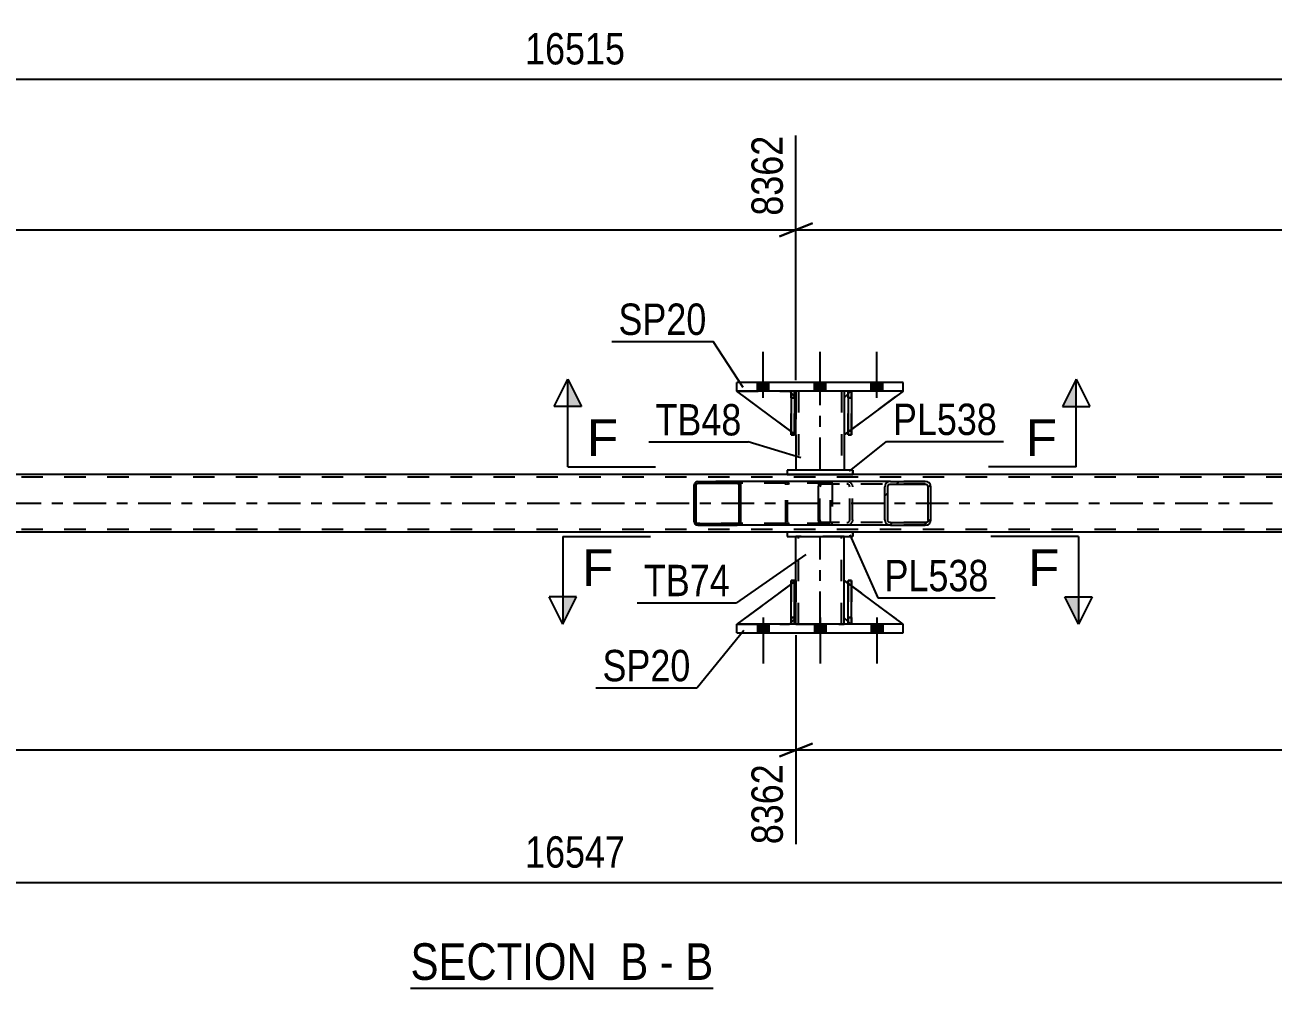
# Model space of a CAD drawing. Header units: millimetres. Extents: x -82 to 759, y -428 to 166.
# Drawn here: x 293.1 to 407.1, y -259.2 to -171.2 of the extents above; entities that cross this region are included whole.
import ezdxf

# ---------------------------------------------------------------- set-up
doc = ezdxf.new("R2010")
doc.units = ezdxf.units.MM
doc.linetypes.add('DXK_LINE_DOT2', pattern=[3.9198, 1.9599, -1.9599])
doc.linetypes.add('DXK_LINE_DOT3', pattern=[5.9187, 2.979, -0.9799, 0.9799, -0.9799])
doc.styles.add('Arial', font='ARIAL.TTF', dxfattribs={"height": 0.2})
doc.styles.add('Arial Narrow', font='ARIALN.TTF', dxfattribs={"height": 0.2})

# ---------------------------------------------------------------- blocks, each defined once
blk = doc.blocks.new('Unknown-814409776-12 - 5562')
at = {"color": 6, "linetype": 'Continuous'}
blk.add_line((328.32, -259.19), (355.96, -259.19), dxfattribs=at)
at = {"color": 0, "linetype": 'Continuous'}
for points in [[(346.43, -258.44), (346.43, -254.94), (328.32, -254.94), (328.32, -258.44)], [(350.03, -258.44), (350.03, -254.94), (347.48, -254.94), (347.48, -258.44)], [(352.36, -258.44), (352.36, -254.94), (351.08, -254.94), (351.08, -258.44)], [(355.96, -258.44), (355.96, -254.94), (353.41, -254.94), (353.41, -258.44)]]:
    blk.add_wipeout(points, dxfattribs=at)
at = {"color": 7, "linetype": 'Continuous', "style": 'Arial Narrow'}
for s, p in [('SECTION ', (328.32, -258.44)), ('B', (347.48, -258.44)), ('B', (353.41, -258.44)), ('-', (351.08, -258.44))]:
    blk.add_text(s, height=3.34, dxfattribs=at).set_placement(p)
blk = doc.blocks.new('Part-814409776-5645 - 5562')
at = {"color": 2, "linetype": 'Continuous'}
for p, q in [((363.08, -208.35), (358.12, -204.68)), ((363.08, -204.84), (362.92, -204.68)), ((363.52, -205.28), (363.4, -205.16)), ((363.52, -205.28), (363.52, -205.28)), ((363.52, -208.68), (363.52, -205.28)), ((363.4, -208.59), (363.52, -208.68)), ((363.52, -208.68), (363.52, -208.68))]:
    blk.add_line(p, q, dxfattribs=at)
at = {"color": 7, "linetype": 'DXK_LINE_DOT2'}
for p, q in [((362.92, -204.68), (358.12, -204.68)), ((362.92, -204.68), (363.52, -205.28)), ((363.4, -205.16), (363.08, -204.84)), ((363.52, -205.28), (363.52, -208.68)), ((363.4, -208.59), (363.08, -208.35))]:
    blk.add_line(p, q, dxfattribs=at)
blk = doc.blocks.new('Part-814409776-5569 - 5562')
at = {"color": 7, "linetype": 'DXK_LINE_DOT2'}
for p, q in [((368.6, -221.96), (368.28, -221.96)), ((368.28, -225.36), (368.28, -221.96)), ((368.28, -225.96), (368.28, -221.96)), ((368.6, -221.96), (368.6, -225.36)), ((368.6, -225.96), (368.6, -221.96)), ((368.6, -225.36), (368.28, -225.36)), ((368.28, -225.96), (368.28, -225.36)), ((368.6, -225.36), (368.6, -225.96)), ((368.6, -225.96), (368.28, -225.96)), ((368.6, -225.96), (368.6, -225.96))]:
    blk.add_line(p, q, dxfattribs=at)
blk = doc.blocks.new('Part-814409776-5699 - 5562')
at = {"color": 7, "linetype": 'DXK_LINE_DOT2'}
for p, q in [((368.52, -204.68), (367.92, -205.28)), ((367.92, -208.68), (373.32, -204.68)), ((373.32, -204.68), (368.52, -204.68)), ((367.92, -205.28), (367.92, -208.68))]:
    blk.add_line(p, q, dxfattribs=at)
blk = doc.blocks.new('Part-814409776-5801 - 5562')
at = {"color": 2, "linetype": 'Continuous'}
for p, q in [((368.6, -204.68), (368.28, -204.68)), ((368.28, -204.68), (368.28, -208.68)), ((368.6, -204.68), (368.6, -204.68)), ((368.6, -204.68), (368.6, -208.68)), ((368.6, -208.68), (368.28, -208.68))]:
    blk.add_line(p, q, dxfattribs=at)
at = {"color": 7, "linetype": 'DXK_LINE_DOT2'}
for p, q in [((368.28, -205.28), (368.28, -204.68)), ((368.6, -205.28), (368.6, -204.68)), ((368.6, -204.68), (368.6, -204.68)), ((368.6, -205.28), (368.28, -205.28)), ((368.28, -205.28), (368.28, -208.68)), ((368.6, -208.68), (368.6, -205.28))]:
    blk.add_line(p, q, dxfattribs=at)
blk = doc.blocks.new('Part-814409776-5644 - 5562')
at = {"color": 7, "linetype": 'DXK_LINE_DOT2'}
for p, q in [((363.52, -208.68), (358.12, -204.68)), ((358.12, -204.68), (362.92, -204.68)), ((362.92, -204.68), (363.52, -205.28)), ((363.52, -205.28), (362.92, -204.68)), ((363.52, -205.28), (363.52, -208.68)), ((363.52, -205.28), (363.52, -205.28)), ((363.52, -205.28), (363.52, -208.68))]:
    blk.add_line(p, q, dxfattribs=at)
blk = doc.blocks.new('Part-814409776-5602 - 5562')
at = {"color": 7, "linetype": 'DXK_LINE_DOT2'}
for p, q in [((368.28, -205.28), (368.28, -204.68)), ((368.28, -204.68), (368.28, -204.68)), ((368.28, -204.68), (368.28, -208.68)), ((368.6, -204.68), (368.28, -204.68)), ((368.6, -205.28), (368.6, -204.68)), ((368.6, -208.68), (368.6, -204.68)), ((368.28, -208.68), (368.28, -205.28)), ((368.28, -205.28), (368.6, -205.28)), ((368.6, -205.28), (368.6, -208.68)), ((368.28, -208.68), (368.6, -208.68))]:
    blk.add_line(p, q, dxfattribs=at)
blk = doc.blocks.new('Part-814409776-5604 - 5562')
at = {"color": 2, "linetype": 'Continuous'}
for p, q in [((363.4, -204.68), (363.08, -204.68)), ((363.08, -204.68), (363.08, -208.68)), ((363.4, -204.68), (363.4, -204.68)), ((363.4, -204.68), (363.4, -208.68)), ((363.4, -208.68), (363.08, -208.68))]:
    blk.add_line(p, q, dxfattribs=at)
at = {"color": 7, "linetype": 'DXK_LINE_DOT2'}
for p, q in [((363.08, -205.28), (363.08, -204.68)), ((363.4, -205.28), (363.4, -204.68)), ((363.4, -204.68), (363.4, -204.68)), ((363.4, -205.28), (363.08, -205.28)), ((363.08, -205.28), (363.08, -208.68)), ((363.4, -208.68), (363.4, -205.28))]:
    blk.add_line(p, q, dxfattribs=at)
blk = doc.blocks.new('Part-814409776-5643 - 5562')
at = {"color": 2, "linetype": 'Continuous'}
for p, q in [((368.28, -204.93), (367.92, -205.28)), ((373.32, -204.68), (368.6, -208.19)), ((367.92, -205.28), (367.92, -208.68)), ((368.28, -208.42), (367.92, -208.68))]:
    blk.add_line(p, q, dxfattribs=at)
at = {"color": 7, "linetype": 'DXK_LINE_DOT2'}
for p, q in [((368.52, -204.68), (368.28, -204.93)), ((373.32, -204.68), (368.52, -204.68)), ((368.6, -208.19), (368.28, -208.42))]:
    blk.add_line(p, q, dxfattribs=at)
blk = doc.blocks.new('Part-814409776-5679 - 5562')
at = {"color": 2, "linetype": 'Continuous'}
for p, q in [((631.84, -212.28), (54.86, -212.28)), ((362.72, -217.56), (198.45, -217.56)), ((532.99, -217.56), (368.72, -217.56))]:
    blk.add_line(p, q, dxfattribs=at)
at = {"color": 7, "linetype": 'DXK_LINE_DOT2'}
for p, q in [((631.84, -212.52), (54.86, -212.52)), ((631.84, -217.32), (54.86, -217.32)), ((368.72, -217.56), (362.72, -217.56))]:
    blk.add_line(p, q, dxfattribs=at)
at = {"color": 7, "linetype": 'DXK_LINE_DOT3'}
blk.add_line((54.86, -214.92), (631.84, -214.92), dxfattribs=at)
blk = doc.blocks.new('Part-814409776-5681 - 5562')
at = {"color": 2, "linetype": 'Continuous'}
for p, q in [((368.28, -225.96), (368.28, -221.96)), ((368.28, -221.96), (368.6, -221.96)), ((368.6, -225.96), (368.6, -221.96)), ((368.28, -225.96), (368.28, -225.96)), ((368.6, -225.96), (368.28, -225.96))]:
    blk.add_line(p, q, dxfattribs=at)
at = {"color": 7, "linetype": 'DXK_LINE_DOT2'}
for p, q in [((368.28, -221.96), (368.28, -225.36)), ((368.6, -225.36), (368.6, -221.96)), ((368.28, -225.36), (368.28, -225.96)), ((368.28, -225.36), (368.6, -225.36)), ((368.6, -225.96), (368.6, -225.36)), ((368.6, -225.96), (368.6, -225.96))]:
    blk.add_line(p, q, dxfattribs=at)
blk = doc.blocks.new('Bolt-814409776-5689 - 5562')
at = {"linetype": 'Continuous'}
for points in [[(360, -204.68), (361.04, -204.68), (361.04, -203.88), (360, -203.88)], [(360, -204.68), (361.04, -204.68), (361.04, -203.88), (360, -203.88)], [(360, -204.68), (361.04, -204.68), (361.04, -203.88), (360, -203.88)], [(365.2, -204.68), (366.24, -204.68), (366.24, -203.88), (365.2, -203.88)], [(365.2, -204.68), (366.24, -204.68), (366.24, -203.88), (365.2, -203.88)], [(370.4, -204.68), (371.44, -204.68), (371.44, -203.88), (370.4, -203.88)], [(370.4, -204.68), (371.44, -204.68), (371.44, -203.88), (370.4, -203.88)], [(370.4, -204.68), (371.44, -204.68), (371.44, -203.88), (370.4, -203.88)]]:
    blk.add_hatch(color=1, dxfattribs=at).paths.add_polyline_path(points)
at = {"color": 1, "linetype": 'Continuous'}
for p, q in [((360.52, -205.28), (360.52, -201.08)), ((360.52, -205.28), (360.52, -201.08)), ((360.52, -205.28), (360.52, -201.08)), ((365.72, -205.28), (365.72, -201.08)), ((365.72, -205.28), (365.72, -201.08)), ((370.92, -205.28), (370.92, -201.08)), ((370.92, -205.28), (370.92, -201.08)), ((370.92, -205.28), (370.92, -201.08)), ((360, -204.68), (360, -203.88)), ((360, -204.68), (360, -203.88)), ((360, -204.68), (360, -203.88)), ((361.04, -204.68), (361.04, -203.88)), ((361.04, -204.68), (361.04, -203.88)), ((361.04, -204.68), (361.04, -203.88)), ((365.2, -204.68), (365.2, -203.88)), ((365.2, -204.68), (365.2, -203.88)), ((366.24, -204.68), (366.24, -203.88)), ((366.24, -204.68), (366.24, -203.88)), ((370.4, -204.68), (370.4, -203.88)), ((370.4, -204.68), (370.4, -203.88)), ((370.4, -204.68), (370.4, -203.88)), ((371.44, -204.68), (371.44, -203.88)), ((371.44, -204.68), (371.44, -203.88)), ((371.44, -204.68), (371.44, -203.88))]:
    blk.add_line(p, q, dxfattribs=at)
blk = doc.blocks.new('Bolt-814409776-5690 - 5562')
at = {"linetype": 'Continuous'}
for points in [[(361.04, -225.96), (360, -225.96), (360, -226.76), (361.04, -226.76)], [(361.04, -225.96), (360, -225.96), (360, -226.76), (361.04, -226.76)], [(361.04, -225.96), (360, -225.96), (360, -226.76), (361.04, -226.76)], [(366.24, -225.96), (365.2, -225.96), (365.2, -226.76), (366.24, -226.76)], [(366.24, -225.96), (365.2, -225.96), (365.2, -226.76), (366.24, -226.76)], [(371.44, -225.96), (370.4, -225.96), (370.4, -226.76), (371.44, -226.76)], [(371.44, -225.96), (370.4, -225.96), (370.4, -226.76), (371.44, -226.76)], [(371.44, -225.96), (370.4, -225.96), (370.4, -226.76), (371.44, -226.76)]]:
    blk.add_hatch(color=1, dxfattribs=at).paths.add_polyline_path(points)
at = {"color": 1, "linetype": 'Continuous'}
for p, q in [((360.52, -225.36), (360.52, -229.56)), ((360.52, -225.36), (360.52, -229.56)), ((360.52, -225.36), (360.52, -229.56)), ((365.72, -225.36), (365.72, -229.56)), ((365.72, -225.36), (365.72, -229.56)), ((370.92, -225.36), (370.92, -229.56)), ((370.92, -225.36), (370.92, -229.56)), ((370.92, -225.36), (370.92, -229.56)), ((360, -225.96), (360, -226.76)), ((360, -225.96), (360, -226.76)), ((360, -225.96), (360, -226.76)), ((361.04, -225.96), (361.04, -226.76)), ((361.04, -225.96), (361.04, -226.76)), ((361.04, -225.96), (361.04, -226.76)), ((365.2, -225.96), (365.2, -226.76)), ((365.2, -225.96), (365.2, -226.76)), ((366.24, -225.96), (366.24, -226.76)), ((366.24, -225.96), (366.24, -226.76)), ((370.4, -225.96), (370.4, -226.76)), ((370.4, -225.96), (370.4, -226.76)), ((370.4, -225.96), (370.4, -226.76)), ((371.44, -225.96), (371.44, -226.76)), ((371.44, -225.96), (371.44, -226.76)), ((371.44, -225.96), (371.44, -226.76))]:
    blk.add_line(p, q, dxfattribs=at)
blk = doc.blocks.new('Part-814409776-5695 - 5562')
at = {"color": 2, "linetype": 'Continuous'}
for p, q in [((363.08, -225.96), (363.08, -221.96)), ((363.08, -221.96), (363.4, -221.96)), ((363.4, -225.96), (363.4, -221.96)), ((363.08, -225.96), (363.08, -225.96)), ((363.4, -225.96), (363.08, -225.96))]:
    blk.add_line(p, q, dxfattribs=at)
at = {"color": 7, "linetype": 'DXK_LINE_DOT2'}
for p, q in [((363.08, -221.96), (363.08, -225.36)), ((363.4, -225.36), (363.4, -221.96)), ((363.08, -225.36), (363.08, -225.96)), ((363.08, -225.36), (363.4, -225.36)), ((363.4, -225.96), (363.4, -225.36)), ((363.4, -225.96), (363.4, -225.96))]:
    blk.add_line(p, q, dxfattribs=at)
blk = doc.blocks.new('Part-814409776-5697 - 5562')
at = {"color": 7, "linetype": 'DXK_LINE_DOT2'}
for p, q in [((363.4, -221.96), (363.08, -221.96)), ((363.08, -225.36), (363.08, -221.96)), ((363.08, -225.96), (363.08, -221.96)), ((363.4, -221.96), (363.4, -225.36)), ((363.4, -225.96), (363.4, -221.96)), ((363.4, -225.36), (363.08, -225.36)), ((363.08, -225.96), (363.08, -225.36)), ((363.4, -225.36), (363.4, -225.96)), ((363.4, -225.96), (363.08, -225.96)), ((363.4, -225.96), (363.4, -225.96))]:
    blk.add_line(p, q, dxfattribs=at)
blk = doc.blocks.new('Part-814409776-5720 - 5562')
at = {"color": 7, "linetype": 'DXK_LINE_DOT2'}
for p, q in [((363.08, -205.28), (363.08, -204.68)), ((363.08, -204.68), (363.08, -204.68)), ((363.08, -204.68), (363.08, -208.68)), ((363.4, -204.68), (363.08, -204.68)), ((363.4, -205.28), (363.4, -204.68)), ((363.4, -208.68), (363.4, -204.68)), ((363.08, -208.68), (363.08, -205.28)), ((363.08, -205.28), (363.4, -205.28)), ((363.4, -205.28), (363.4, -208.68)), ((363.08, -208.68), (363.4, -208.68))]:
    blk.add_line(p, q, dxfattribs=at)
blk = doc.blocks.new('Part-814409776-5739 - 5562')
at = {"linetype": 'Continuous'}
h = blk.add_hatch(dxfattribs=at)
h.set_pattern_fill('', scale=0.7, style=0, pattern_type=0)
h.set_pattern_definition([(45, (358.4631, -213.1223), (-1.57154, 1.57154), [])])
h.paths.add_polyline_path([(358.49, -213.24), (358.46, -213.12), (358.39, -213.02), (358.28, -212.95), (358.15, -212.92), (354.57, -212.92), (354.44, -212.95), (354.33, -213.02), (354.26, -213.12), (354.23, -213.24), (354.23, -216.6), (354.26, -216.73), (354.33, -216.83), (354.44, -216.9), (354.57, -216.92), (358.15, -216.92), (358.28, -216.9), (358.39, -216.83), (358.46, -216.73), (358.49, -216.6)])
h.paths.add_polyline_path([(358.31, -216.67), (358.27, -216.72), (358.21, -216.75), (358.15, -216.76), (354.57, -216.76), (354.51, -216.75), (354.45, -216.72), (354.42, -216.67), (354.4, -216.6), (354.4, -213.24), (354.42, -213.18), (354.45, -213.13), (354.51, -213.1), (354.57, -213.08), (358.15, -213.08), (358.21, -213.1), (358.27, -213.13), (358.31, -213.18), (358.32, -213.24), (358.32, -216.6)])
at = {"color": 2, "linetype": 'Continuous'}
for p, q in [((354.26, -213.12), (354.23, -213.24)), ((354.42, -213.18), (354.45, -213.13)), ((354.57, -212.92), (354.44, -212.95)), ((354.45, -213.13), (354.51, -213.1)), ((354.51, -213.1), (354.57, -213.08)), ((354.57, -212.92), (358.15, -212.92)), ((354.57, -213.08), (358.15, -213.08)), ((365.85, -212.92), (358.15, -212.92)), ((358.28, -212.95), (358.15, -212.92)), ((358.15, -213.08), (358.21, -213.1)), ((358.21, -213.1), (358.27, -213.13)), ((358.27, -213.13), (358.31, -213.18)), ((358.49, -213.24), (358.46, -213.12)), ((354.23, -216.6), (354.23, -213.24)), ((354.4, -213.24), (354.42, -213.18)), ((354.4, -216.6), (354.4, -213.24)), ((358.31, -213.18), (358.32, -213.24)), ((358.32, -216.6), (358.32, -213.24)), ((358.49, -216.6), (358.49, -213.24)), ((354.23, -216.6), (354.26, -216.73)), ((354.42, -216.67), (354.4, -216.6)), ((354.45, -216.72), (354.42, -216.67)), ((354.44, -216.9), (354.57, -216.92)), ((354.51, -216.75), (354.45, -216.72)), ((354.57, -216.76), (354.51, -216.75)), ((354.57, -216.76), (358.15, -216.76)), ((354.57, -216.92), (358.15, -216.92)), ((358.21, -216.75), (358.15, -216.76)), ((358.15, -216.92), (358.28, -216.9)), ((365.85, -216.92), (358.15, -216.92)), ((358.27, -216.72), (358.21, -216.75)), ((358.31, -216.67), (358.27, -216.72)), ((358.32, -216.6), (358.31, -216.67)), ((358.46, -216.73), (358.49, -216.6))]:
    blk.add_line(p, q, dxfattribs=at)
at = {"color": 7, "linetype": 'DXK_LINE_DOT2'}
for p, q in [((358.15, -212.92), (354.57, -212.92)), ((366.5, -213.08), (354.57, -213.08)), ((362.58, -213.24), (362.61, -213.12)), ((362.8, -213.13), (362.76, -213.18)), ((362.79, -212.95), (362.92, -212.92)), ((362.8, -213.13), (362.82, -213.12)), ((362.82, -213.12), (362.86, -213.1)), ((362.86, -213.1), (362.92, -213.08)), ((366.5, -212.92), (365.85, -212.92)), ((366.5, -212.92), (366.63, -212.95)), ((366.56, -213.1), (366.5, -213.08)), ((366.62, -213.13), (366.56, -213.1)), ((366.66, -213.18), (366.62, -213.13)), ((366.81, -213.12), (366.83, -213.22)), ((362.58, -216.6), (362.58, -213.24)), ((362.76, -213.18), (362.75, -213.24)), ((362.75, -216.6), (362.75, -213.24)), ((366.67, -213.24), (366.66, -213.18)), ((366.67, -216.6), (366.67, -213.24)), ((366.83, -213.22), (366.84, -213.24)), ((366.84, -213.24), (366.84, -216.6)), ((366.5, -216.76), (354.57, -216.76)), ((358.15, -216.92), (354.57, -216.92)), ((362.61, -216.73), (362.58, -216.6)), ((362.75, -216.6), (362.76, -216.67)), ((362.76, -216.67), (362.8, -216.72)), ((362.92, -216.92), (362.79, -216.9)), ((362.8, -216.72), (362.82, -216.73)), ((362.82, -216.73), (362.86, -216.75)), ((362.86, -216.75), (362.92, -216.76)), ((366.5, -216.92), (365.85, -216.92)), ((366.5, -216.76), (366.56, -216.75)), ((366.63, -216.9), (366.5, -216.92)), ((366.56, -216.75), (366.62, -216.72)), ((366.62, -216.72), (366.66, -216.67)), ((366.66, -216.67), (366.67, -216.6)), ((366.83, -216.63), (366.81, -216.73)), ((366.84, -216.6), (366.83, -216.63))]:
    blk.add_line(p, q, dxfattribs=at)
at = {"color": 2, "linetype": 'Continuous'}
for centre, start, end in [((354.56, -213.26), 110.7583, 155.68), ((358.16, -213.26), 24.32, 69.2417), ((354.56, -216.59), 204.32, 249.2417), ((358.16, -216.59), 290.7583, 335.68)]:
    blk.add_arc(centre, 0.331, start, end, dxfattribs=at)
at = {"color": 7, "linetype": 'DXK_LINE_DOT2'}
for centre, start, end in [((362.91, -213.26), 110.7583, 155.68), ((366.51, -213.26), 24.32, 69.2417), ((362.91, -216.59), 204.32, 249.2417)]:
    blk.add_arc(centre, 0.331, start, end, dxfattribs=at)
blk = doc.blocks.new('Part-814409776-5807 - 5562')
at = {"color": 7, "linetype": 'DXK_LINE_DOT2'}
for p, q in [((363.4, -222.06), (363.08, -222.3)), ((363.52, -225.37), (363.52, -221.97)), ((363.52, -225.37), (362.92, -225.97)), ((363.4, -225.49), (363.08, -225.81)), ((358.12, -225.96), (362.92, -225.97))]:
    blk.add_line(p, q, dxfattribs=at)
at = {"color": 2, "linetype": 'Continuous'}
for p, q in [((363.52, -221.97), (363.4, -222.06)), ((363.52, -225.37), (363.52, -221.97)), ((363.08, -222.3), (358.12, -225.96)), ((363.52, -225.37), (363.4, -225.49)), ((363.52, -225.37), (363.52, -225.37)), ((363.08, -225.81), (362.92, -225.97))]:
    blk.add_line(p, q, dxfattribs=at)
blk = doc.blocks.new('Part-814409776-5815 - 5562')
at = {"linetype": 'Continuous'}
h = blk.add_hatch(dxfattribs=at)
h.set_pattern_fill('', scale=0.7, style=0, pattern_type=0)
h.set_pattern_definition([(45, (375.7952, -213.221), (-1.57154, 1.57154), [])])
h.paths.add_polyline_path([(375.83, -213.4), (375.8, -213.22), (375.69, -213.07), (375.52, -212.96), (375.33, -212.92), (372.15, -212.92), (371.95, -212.96), (371.79, -213.07), (371.68, -213.22), (371.64, -213.4), (371.64, -216.44), (371.68, -216.63), (371.79, -216.78), (371.95, -216.89), (372.15, -216.92), (375.33, -216.92), (375.52, -216.89), (375.69, -216.78), (375.8, -216.63), (375.83, -216.44)])
h.paths.add_polyline_path([(375.56, -216.54), (375.51, -216.61), (375.43, -216.67), (375.33, -216.68), (372.15, -216.68), (372.05, -216.67), (371.97, -216.61), (371.91, -216.54), (371.9, -216.44), (371.9, -213.4), (371.91, -213.31), (371.97, -213.24), (372.05, -213.18), (372.15, -213.16), (375.33, -213.16), (375.43, -213.18), (375.51, -213.24), (375.56, -213.31), (375.58, -213.4), (375.58, -216.44)])
at = {"color": 2, "linetype": 'Continuous'}
for p, q in [((365.6, -213.22), (365.65, -213.07)), ((365.65, -213.07), (365.74, -212.96)), ((365.74, -212.96), (365.85, -212.92)), ((372.15, -212.92), (365.85, -212.92)), ((372.15, -212.92), (371.95, -212.96)), ((372.15, -212.92), (375.33, -212.92)), ((375.52, -212.96), (375.33, -212.92)), ((365.58, -213.4), (365.6, -213.22)), ((365.58, -216.44), (365.58, -213.4)), ((371.68, -213.22), (371.64, -213.4)), ((371.64, -216.44), (371.64, -213.4)), ((371.9, -213.4), (371.91, -213.31)), ((371.9, -216.44), (371.9, -213.4)), ((371.91, -213.31), (371.97, -213.24)), ((371.97, -213.24), (372.05, -213.18)), ((372.05, -213.18), (372.15, -213.16)), ((372.15, -213.16), (375.33, -213.16)), ((375.33, -213.16), (375.43, -213.18)), ((375.43, -213.18), (375.51, -213.24)), ((375.51, -213.24), (375.56, -213.31)), ((375.56, -213.31), (375.58, -213.4)), ((375.58, -216.44), (375.58, -213.4)), ((375.83, -213.4), (375.8, -213.22)), ((375.83, -216.44), (375.83, -213.4)), ((365.6, -216.63), (365.58, -216.44)), ((371.64, -216.44), (371.68, -216.63)), ((371.91, -216.54), (371.9, -216.44)), ((371.97, -216.61), (371.91, -216.54)), ((375.56, -216.54), (375.51, -216.61)), ((375.58, -216.44), (375.56, -216.54)), ((375.8, -216.63), (375.83, -216.44)), ((365.65, -216.78), (365.6, -216.63)), ((365.74, -216.89), (365.65, -216.78)), ((365.85, -216.92), (365.74, -216.89)), ((372.15, -216.92), (365.85, -216.92)), ((371.95, -216.89), (372.15, -216.92)), ((372.05, -216.67), (371.97, -216.61)), ((372.15, -216.68), (372.05, -216.67)), ((372.15, -216.68), (375.33, -216.68)), ((372.15, -216.92), (375.33, -216.92)), ((375.43, -216.67), (375.33, -216.68)), ((375.33, -216.92), (375.52, -216.89)), ((375.51, -216.61), (375.43, -216.67))]:
    blk.add_line(p, q, dxfattribs=at)
at = {"color": 7, "linetype": 'DXK_LINE_DOT2'}
for p, q in [((366.84, -213.16), (366.84, -212.92)), ((368.18, -212.92), (368.37, -212.96)), ((375.33, -212.92), (372.15, -212.92)), ((365.72, -213.31), (365.71, -213.4)), ((365.71, -216.44), (365.71, -213.4)), ((365.75, -213.24), (365.72, -213.31)), ((365.79, -213.18), (365.75, -213.24)), ((365.85, -213.16), (365.79, -213.18)), ((375.33, -213.16), (365.85, -213.16)), ((368.28, -213.18), (368.18, -213.16)), ((368.36, -213.24), (368.28, -213.18)), ((368.41, -213.31), (368.36, -213.24)), ((368.43, -213.4), (368.41, -213.31)), ((368.43, -216.44), (368.43, -213.4)), ((368.65, -213.22), (368.68, -213.4)), ((368.68, -216.44), (368.68, -213.4)), ((365.71, -216.44), (365.72, -216.54)), ((365.72, -216.54), (365.75, -216.61)), ((368.36, -216.61), (368.41, -216.54)), ((368.41, -216.54), (368.43, -216.44)), ((368.68, -216.44), (368.65, -216.63)), ((365.75, -216.61), (365.79, -216.67)), ((365.79, -216.67), (365.85, -216.68)), ((375.33, -216.68), (365.85, -216.68)), ((366.84, -216.92), (366.84, -216.68)), ((368.18, -216.68), (368.28, -216.67)), ((368.37, -216.89), (368.18, -216.92)), ((368.28, -216.67), (368.36, -216.61)), ((375.33, -216.92), (372.15, -216.92))]:
    blk.add_line(p, q, dxfattribs=at)
for centre, start, end in [((368.2, -213.42), 23.8494, 68.8059), ((368.2, -216.43), 291.1941, 336.1506)]:
    blk.add_arc(centre, 0.492, start, end, dxfattribs=at)
at = {"color": 2, "linetype": 'Continuous'}
for centre, start, end in [((372.13, -213.42), 111.1941, 156.1506), ((375.35, -213.42), 23.8494, 68.8059), ((372.13, -216.43), 203.8494, 248.8059), ((375.35, -216.43), 291.1941, 336.1506)]:
    blk.add_arc(centre, 0.492, start, end, dxfattribs=at)
blk = doc.blocks.new('Part-814409776-5824 - 5562')
at = {"color": 2, "linetype": 'Continuous'}
for p, q in [((358.12, -204.68), (358.12, -203.88)), ((373.32, -203.88), (358.12, -203.88)), ((373.32, -204.68), (373.32, -203.88)), ((373.32, -204.68), (358.12, -204.68))]:
    blk.add_line(p, q, dxfattribs=at)
at = {"color": 7, "linetype": 'DXK_LINE_DOT2'}
for p, q in [((358.12, -204.68), (358.12, -203.88)), ((373.32, -204.68), (373.32, -203.88))]:
    blk.add_line(p, q, dxfattribs=at)
blk = doc.blocks.new('Part-814409776-5829 - 5562')
at = {"color": 2, "linetype": 'Continuous'}
for p, q in [((358.12, -226.76), (358.12, -225.96)), ((373.32, -225.96), (358.12, -225.96)), ((358.12, -226.76), (373.32, -226.76)), ((373.32, -226.76), (373.32, -225.96))]:
    blk.add_line(p, q, dxfattribs=at)
at = {"color": 7, "linetype": 'DXK_LINE_DOT2'}
for p, q in [((358.12, -226.76), (358.12, -225.96)), ((373.32, -226.76), (373.32, -225.96))]:
    blk.add_line(p, q, dxfattribs=at)
blk = doc.blocks.new('Part-814409776-5830 - 5562')
at = {"color": 7, "linetype": 'DXK_LINE_DOT2'}
for p, q in [((367.92, -225.37), (367.92, -221.97)), ((367.92, -221.97), (373.32, -225.97)), ((368.52, -225.97), (367.92, -225.37)), ((373.32, -225.97), (368.52, -225.97))]:
    blk.add_line(p, q, dxfattribs=at)
blk = doc.blocks.new('Part-814409776-5831 - 5562')
at = {"color": 2, "linetype": 'Continuous'}
for p, q in [((367.92, -225.37), (367.92, -221.97)), ((368.28, -222.23), (367.92, -221.97)), ((373.32, -225.96), (368.6, -222.46)), ((368.28, -225.72), (367.92, -225.37))]:
    blk.add_line(p, q, dxfattribs=at)
at = {"color": 7, "linetype": 'DXK_LINE_DOT2'}
for p, q in [((368.6, -222.46), (368.28, -222.23)), ((368.52, -225.97), (368.28, -225.72)), ((373.32, -225.97), (368.52, -225.97)), ((373.32, -225.96), (373.32, -225.97)), ((373.32, -225.97), (373.32, -225.96))]:
    blk.add_line(p, q, dxfattribs=at)
blk = doc.blocks.new('Part-814409776-5832 - 5562')
at = {"color": 7, "linetype": 'DXK_LINE_DOT2'}
for p, q in [((363.52, -221.97), (358.12, -225.96)), ((363.52, -225.37), (363.52, -221.97)), ((363.52, -221.97), (363.52, -225.37)), ((362.92, -225.97), (363.52, -225.37)), ((363.52, -225.37), (362.92, -225.97)), ((363.52, -225.37), (363.52, -225.37)), ((358.12, -225.96), (362.92, -225.97))]:
    blk.add_line(p, q, dxfattribs=at)
blk = doc.blocks.new('Part-814409776-5857 - 5562')
at = {"color": 2, "linetype": 'Continuous'}
for p, q in [((363.52, -204.68), (363.52, -205.28)), ((367.92, -204.68), (367.92, -205.28)), ((363.52, -208.68), (363.52, -211.88)), ((367.92, -208.68), (367.92, -211.88))]:
    blk.add_line(p, q, dxfattribs=at)
at = {"color": 7, "linetype": 'DXK_LINE_DOT2'}
for p, q in [((367.92, -204.68), (363.52, -204.68)), ((363.76, -204.68), (363.76, -211.88)), ((367.68, -204.68), (367.68, -211.88)), ((363.52, -205.28), (363.52, -208.68)), ((367.92, -205.28), (367.92, -208.68)), ((367.92, -211.88), (363.52, -211.88))]:
    blk.add_line(p, q, dxfattribs=at)
at = {"color": 7, "linetype": 'DXK_LINE_DOT3'}
blk.add_line((365.72, -211.88), (365.72, -204.68), dxfattribs=at)
blk = doc.blocks.new('Part-814409776-5862 - 5562')
at = {"color": 2, "linetype": 'Continuous'}
for p, q in [((362.72, -211.88), (362.72, -212.28)), ((368.72, -211.88), (362.72, -211.88)), ((368.72, -211.88), (368.72, -212.28)), ((368.72, -211.88), (368.72, -211.88)), ((362.72, -212.28), (368.72, -212.28)), ((368.72, -212.28), (368.72, -212.28))]:
    blk.add_line(p, q, dxfattribs=at)
at = {"color": 7, "linetype": 'DXK_LINE_DOT2'}
for p, q in [((362.72, -211.88), (362.72, -212.28)), ((368.72, -212.28), (368.72, -211.88)), ((368.72, -211.88), (368.72, -211.88)), ((368.72, -212.28), (368.72, -212.28))]:
    blk.add_line(p, q, dxfattribs=at)
blk = doc.blocks.new('Part-814409776-5867 - 5562')
at = {"color": 2, "linetype": 'Continuous'}
for p, q in [((362.72, -217.56), (362.72, -217.96)), ((368.72, -217.56), (362.72, -217.56)), ((368.72, -217.56), (368.72, -217.96)), ((368.72, -217.56), (368.72, -217.56)), ((362.72, -217.96), (368.72, -217.96)), ((368.72, -217.96), (368.72, -217.96))]:
    blk.add_line(p, q, dxfattribs=at)
at = {"color": 7, "linetype": 'DXK_LINE_DOT2'}
for p, q in [((362.72, -217.56), (362.72, -217.96)), ((368.72, -217.96), (368.72, -217.56)), ((368.72, -217.56), (368.72, -217.56)), ((368.72, -217.96), (368.72, -217.96))]:
    blk.add_line(p, q, dxfattribs=at)
blk = doc.blocks.new('Part-814409776-5872 - 5562')
at = {"color": 2, "linetype": 'Continuous'}
for p, q in [((363.52, -221.97), (363.52, -217.96)), ((367.92, -221.96), (367.92, -217.96)), ((363.52, -225.96), (363.52, -225.37)), ((367.92, -225.96), (367.92, -225.36))]:
    blk.add_line(p, q, dxfattribs=at)
at = {"color": 7, "linetype": 'DXK_LINE_DOT2'}
for p, q in [((367.92, -217.96), (363.52, -217.96)), ((363.76, -225.96), (363.76, -217.96)), ((367.68, -225.96), (367.68, -217.96)), ((363.52, -225.37), (363.52, -221.97)), ((367.92, -225.36), (367.92, -221.96)), ((363.52, -225.96), (367.92, -225.96))]:
    blk.add_line(p, q, dxfattribs=at)
at = {"color": 7, "linetype": 'DXK_LINE_DOT3'}
blk.add_line((365.72, -225.96), (365.72, -217.96), dxfattribs=at)
blk = doc.blocks.new('StraightDimension-814409776-5992 - 5562')
at = {"color": 7, "linetype": 'Continuous'}
blk.add_line((44, -249.54), (642.7, -249.54), dxfattribs=at)
at = {"color": 0}
blk.add_wipeout([(348.52, -248.79), (348.52, -244.59), (338.18, -244.59), (338.18, -248.79)], dxfattribs=at)
at = {"color": 3, "style": 'Arial Narrow'}
blk.add_text('16547', height=2.863, dxfattribs=at).set_placement((338.78, -248.19))
blk = doc.blocks.new('StraightDimension-814409776-6013 - 5562')
at = {"color": 7, "linetype": 'Continuous'}
blk.add_line((44.64, -176.19), (642.06, -176.19), dxfattribs=at)
at = {"color": 0}
blk.add_wipeout([(348.52, -175.44), (348.52, -171.24), (338.18, -171.24), (338.18, -175.44)], dxfattribs=at)
at = {"color": 3, "style": 'Arial Narrow'}
blk.add_text('16515', height=2.863, dxfattribs=at).set_placement((338.78, -174.84))
blk = doc.blocks.new('StraightDimension-814409776-6043 - 5562')
at = {"color": 7, "linetype": 'Continuous'}
for p, q in [((363.52, -226.97), (363.52, -246.05)), ((533.79, -226.97), (533.79, -247.88)), ((365.02, -236.84), (362.02, -238.04)), ((532.29, -238.04), (535.29, -236.84)), ((363.52, -237.44), (533.79, -237.44))]:
    blk.add_line(p, q, dxfattribs=at)
at = {"color": 0}
blk.add_wipeout([(452.91, -236.69), (452.91, -232.49), (444.4, -232.49), (444.4, -236.69)], dxfattribs=at)
at = {"color": 3, "style": 'Arial Narrow'}
blk.add_text('4257', height=2.863, dxfattribs=at).set_placement((445, -236.09))
at = {"color": 0, "linetype": 'Continuous'}
blk.add_wipeout([(533.19, -238.14), (528.99, -238.14), (528.99, -248.48), (533.19, -248.48)], dxfattribs=at)
at = {"color": 3, "linetype": 'Continuous', "style": 'Arial Narrow'}
blk.add_text('12618', height=2.863, rotation=90.0002, dxfattribs=at).set_placement((532.59, -247.88))
blk = doc.blocks.new('StraightDimension-814409776-6063 - 5562')
at = {"color": 7, "linetype": 'Continuous'}
for p, q in [((193.25, -226.97), (193.25, -246.05)), ((363.52, -226.97), (363.52, -246.05)), ((194.75, -236.84), (191.75, -238.04)), ((362.02, -238.04), (365.02, -236.84)), ((193.25, -237.44), (363.52, -237.44))]:
    blk.add_line(p, q, dxfattribs=at)
at = {"color": 0}
blk.add_wipeout([(282.64, -236.69), (282.64, -232.49), (274.13, -232.49), (274.13, -236.69)], dxfattribs=at)
at = {"color": 3, "style": 'Arial Narrow'}
blk.add_text('4257', height=2.863, dxfattribs=at).set_placement((274.73, -236.09))
at = {"color": 0, "linetype": 'Continuous'}
blk.add_wipeout([(362.92, -238.14), (358.72, -238.14), (358.72, -246.65), (362.92, -246.65)], dxfattribs=at)
at = {"color": 3, "linetype": 'Continuous', "style": 'Arial Narrow'}
blk.add_text('8362', height=2.863, rotation=90.0002, dxfattribs=at).set_placement((362.32, -246.05))
blk = doc.blocks.new('StraightDimension-814409776-6084 - 5562')
at = {"color": 7, "linetype": 'Continuous'}
for p, q in [((193.25, -203.68), (193.25, -181.34)), ((363.52, -203.68), (363.52, -181.34)), ((194.75, -189.35), (191.75, -190.55)), ((193.25, -189.95), (363.52, -189.95)), ((362.02, -190.55), (365.02, -189.35))]:
    blk.add_line(p, q, dxfattribs=at)
at = {"color": 0}
blk.add_wipeout([(282.64, -189.2), (282.64, -185), (274.13, -185), (274.13, -189.2)], dxfattribs=at)
at = {"color": 3, "style": 'Arial Narrow'}
blk.add_text('4257', height=2.863, dxfattribs=at).set_placement((274.73, -188.6))
at = {"color": 0, "linetype": 'Continuous'}
blk.add_wipeout([(362.92, -180.74), (358.72, -180.74), (358.72, -189.25), (362.92, -189.25)], dxfattribs=at)
at = {"color": 3, "linetype": 'Continuous', "style": 'Arial Narrow'}
blk.add_text('8362', height=2.863, rotation=90.0002, dxfattribs=at).set_placement((362.32, -188.65))
blk = doc.blocks.new('StraightDimension-814409776-6092 - 5562')
at = {"color": 7, "linetype": 'Continuous'}
for p, q in [((533.79, -203.68), (533.79, -179.51)), ((363.52, -203.68), (363.52, -181.34)), ((365.02, -189.35), (362.02, -190.55)), ((363.52, -189.95), (533.79, -189.95)), ((532.29, -190.55), (535.29, -189.35))]:
    blk.add_line(p, q, dxfattribs=at)
at = {"color": 0}
blk.add_wipeout([(452.91, -189.2), (452.91, -185), (444.4, -185), (444.4, -189.2)], dxfattribs=at)
at = {"color": 3, "style": 'Arial Narrow'}
blk.add_text('4257', height=2.863, dxfattribs=at).set_placement((445, -188.6))
at = {"color": 0, "linetype": 'Continuous'}
blk.add_wipeout([(533.19, -178.91), (528.99, -178.91), (528.99, -189.25), (533.19, -189.25)], dxfattribs=at)
at = {"color": 3, "linetype": 'Continuous', "style": 'Arial Narrow'}
blk.add_text('12618', height=2.863, rotation=90.0002, dxfattribs=at).set_placement((532.59, -188.65))
blk = doc.blocks.new('Mark-814409776-5820 - 5562')
at = {"color": 30, "linetype": 'Continuous'}
for p in [(346.71, -200.14), (358.7, -204.35)]:
    blk.add_line(p, (355.95, -200.14), dxfattribs=at)
at = {"color": 0}
blk.add_wipeout([(355.35, -199.54), (355.35, -196.54), (347.31, -196.54), (347.31, -199.54)], dxfattribs=at)
blk.add_wipeout([(355.35, -199.54), (355.35, -196.54), (347.31, -196.54), (347.31, -199.54)], dxfattribs=at)
at = {"color": 3, "style": 'Arial Narrow'}
blk.add_text('SP20', height=2.863, dxfattribs=at).set_placement((347.31, -199.54))
blk = doc.blocks.new('Mark-814409776-5825 - 5562')
at = {"color": 30, "linetype": 'Continuous'}
for p in [(358.76, -226.52), (345.25, -231.77)]:
    blk.add_line(p, (354.49, -231.77), dxfattribs=at)
at = {"color": 0}
blk.add_wipeout([(353.89, -231.17), (353.89, -228.17), (345.85, -228.17), (345.85, -231.17)], dxfattribs=at)
blk.add_wipeout([(353.89, -231.17), (353.89, -228.17), (345.85, -228.17), (345.85, -231.17)], dxfattribs=at)
at = {"color": 3, "style": 'Arial Narrow'}
blk.add_text('SP20', height=2.863, dxfattribs=at).set_placement((345.85, -231.17))
blk = doc.blocks.new('Mark-814409776-5853 - 5562')
at = {"color": 30, "linetype": 'Continuous'}
for p in [(350.09, -209.32), (363.98, -210.76)]:
    blk.add_line(p, (359.14, -209.32), dxfattribs=at)
at = {"color": 0}
blk.add_wipeout([(358.54, -208.72), (358.54, -205.72), (350.69, -205.72), (350.69, -208.72)], dxfattribs=at)
blk.add_wipeout([(358.54, -208.72), (358.54, -205.72), (350.69, -205.72), (350.69, -208.72)], dxfattribs=at)
at = {"color": 3, "style": 'Arial Narrow'}
blk.add_text('TB48', height=2.863, dxfattribs=at).set_placement((350.69, -208.72))
blk = doc.blocks.new('Mark-814409776-5858 - 5562')
at = {"color": 30, "linetype": 'Continuous'}
for p, q in [((368.41, -211.98), (371.78, -209.28)), ((371.78, -209.28), (382.48, -209.28))]:
    blk.add_line(p, q, dxfattribs=at)
at = {"color": 0}
blk.add_wipeout([(381.88, -208.68), (381.88, -205.68), (372.38, -205.68), (372.38, -208.68)], dxfattribs=at)
blk.add_wipeout([(381.88, -208.68), (381.88, -205.68), (372.38, -205.68), (372.38, -208.68)], dxfattribs=at)
at = {"color": 3, "style": 'Arial Narrow'}
blk.add_text('PL538', height=2.863, dxfattribs=at).set_placement((372.38, -208.68))
blk = doc.blocks.new('Mark-814409776-5863 - 5562')
at = {"color": 30, "linetype": 'Continuous'}
for p, q in [((368.45, -217.8), (371.01, -223.55)), ((371.01, -223.55), (381.71, -223.55))]:
    blk.add_line(p, q, dxfattribs=at)
at = {"color": 0}
blk.add_wipeout([(381.11, -222.95), (381.11, -219.95), (371.61, -219.95), (371.61, -222.95)], dxfattribs=at)
blk.add_wipeout([(381.11, -222.95), (381.11, -219.95), (371.61, -219.95), (371.61, -222.95)], dxfattribs=at)
at = {"color": 3, "style": 'Arial Narrow'}
blk.add_text('PL538', height=2.863, dxfattribs=at).set_placement((371.61, -222.95))
blk = doc.blocks.new('Mark-814409776-5868 - 5562')
at = {"color": 30, "linetype": 'Continuous'}
for p in [(364.41, -219.58), (349.03, -224)]:
    blk.add_line(p, (358.09, -224), dxfattribs=at)
at = {"color": 0}
blk.add_wipeout([(357.49, -223.4), (357.49, -220.4), (349.63, -220.4), (349.63, -223.4)], dxfattribs=at)
blk.add_wipeout([(357.49, -223.4), (357.49, -220.4), (349.63, -220.4), (349.63, -223.4)], dxfattribs=at)
at = {"color": 3, "style": 'Arial Narrow'}
blk.add_text('TB74', height=2.863, dxfattribs=at).set_placement((349.63, -223.4))
blk = doc.blocks.new('SectionMark-814409776-6115 - 5562')
at = {"linetype": 'Continuous'}
for points in [[(343.93, -206.09), (342.68, -206.09), (342.68, -203.59)], [(389.11, -206.09), (387.86, -206.09), (389.11, -203.59)]]:
    blk.add_hatch(color=6, dxfattribs=at).paths.add_polyline_path(points)
at = {"color": 6, "linetype": 'Continuous'}
for p, q in [((341.43, -206.09), (342.68, -203.59)), ((342.68, -211.59), (342.68, -203.59)), ((342.68, -203.59), (343.93, -206.09)), ((389.11, -203.59), (387.86, -206.09)), ((389.11, -211.59), (389.11, -203.59)), ((389.11, -203.59), (390.36, -206.09)), ((343.93, -206.09), (341.43, -206.09)), ((387.86, -206.09), (390.36, -206.09)), ((342.68, -211.59), (350.68, -211.59)), ((389.11, -211.59), (381.11, -211.59))]:
    blk.add_line(p, q, dxfattribs=at)
at = {"color": 0, "linetype": 'Continuous'}
for points in [[(347.28, -210.59), (347.28, -207.09), (344.43, -207.09), (344.43, -210.59)], [(387.36, -210.59), (387.36, -207.09), (384.51, -207.09), (384.51, -210.59)]]:
    blk.add_wipeout(points, dxfattribs=at)
at = {"color": 3, "linetype": 'Continuous', "style": 'Arial'}
for p in [(344.43, -210.59), (384.51, -210.59)]:
    blk.add_text('F', height=3.34, dxfattribs=at).set_placement(p)
blk = doc.blocks.new('SectionMark-814409776-6117 - 5562')
at = {"linetype": 'Continuous'}
for points in [[(342.24, -223.46), (343.49, -223.46), (342.24, -225.96)], [(388.08, -223.46), (389.33, -223.46), (389.33, -225.96)]]:
    blk.add_hatch(color=6, dxfattribs=at).paths.add_polyline_path(points)
at = {"color": 6, "linetype": 'Continuous'}
for p, q in [((342.24, -217.96), (350.24, -217.96)), ((342.24, -217.96), (342.24, -225.96)), ((389.33, -217.96), (381.33, -217.96)), ((389.33, -217.96), (389.33, -225.96)), ((342.24, -225.96), (340.99, -223.46)), ((343.49, -223.46), (340.99, -223.46)), ((342.24, -225.96), (343.49, -223.46)), ((388.08, -223.46), (390.58, -223.46)), ((389.33, -225.96), (388.08, -223.46)), ((390.58, -223.46), (389.33, -225.96))]:
    blk.add_line(p, q, dxfattribs=at)
at = {"color": 0, "linetype": 'Continuous'}
for points in [[(346.84, -222.46), (346.84, -218.96), (343.99, -218.96), (343.99, -222.46)], [(387.58, -222.46), (387.58, -218.96), (384.73, -218.96), (384.73, -222.46)]]:
    blk.add_wipeout(points, dxfattribs=at)
at = {"color": 3, "linetype": 'Continuous', "style": 'Arial'}
for p in [(343.99, -222.46), (384.73, -222.46)]:
    blk.add_text('F', height=3.34, dxfattribs=at).set_placement(p)

msp = doc.modelspace()

# ---------------------------------------------------------------- block references
for name in ['Bolt-814409776-5689 - 5562', 'Part-814409776-5824 - 5562', 'Part-814409776-5645 - 5562', 'Part-814409776-5644 - 5562', 'Part-814409776-5604 - 5562', 'Part-814409776-5720 - 5562', 'Part-814409776-5857 - 5562', 'Part-814409776-5699 - 5562', 'Part-814409776-5643 - 5562', 'Part-814409776-5801 - 5562', 'Part-814409776-5602 - 5562', 'Part-814409776-5862 - 5562', 'Part-814409776-5679 - 5562', 'Part-814409776-5739 - 5562', 'Part-814409776-5815 - 5562', 'Part-814409776-5867 - 5562', 'Part-814409776-5872 - 5562', 'Part-814409776-5807 - 5562', 'Part-814409776-5832 - 5562', 'Part-814409776-5695 - 5562', 'Part-814409776-5697 - 5562', 'Part-814409776-5830 - 5562', 'Part-814409776-5831 - 5562', 'Part-814409776-5569 - 5562', 'Part-814409776-5681 - 5562', 'Bolt-814409776-5690 - 5562', 'Part-814409776-5829 - 5562', 'Unknown-814409776-12 - 5562']:
    msp.add_blockref(name, (0, 0))

# ---------------------------------------------------------------- next in the draw order: block references
for name in ['StraightDimension-814409776-6013 - 5562', 'StraightDimension-814409776-5992 - 5562']:
    msp.add_blockref(name, (0, 0))

# ---------------------------------------------------------------- next in the draw order: block references
for name in ['StraightDimension-814409776-6084 - 5562', 'Mark-814409776-5853 - 5562', 'Mark-814409776-5858 - 5562', 'Mark-814409776-5863 - 5562', 'Mark-814409776-5868 - 5562', 'StraightDimension-814409776-6043 - 5562']:
    msp.add_blockref(name, (0, 0))

# ---------------------------------------------------------------- next in the draw order: block references
for name in ['StraightDimension-814409776-6092 - 5562', 'Mark-814409776-5820 - 5562', 'StraightDimension-814409776-6063 - 5562']:
    msp.add_blockref(name, (0, 0))

# ---------------------------------------------------------------- next in the draw order: block references
for name in ['SectionMark-814409776-6115 - 5562', 'Mark-814409776-5825 - 5562']:
    msp.add_blockref(name, (0, 0))

# ---------------------------------------------------------------- next in the draw order: block references
msp.add_blockref('SectionMark-814409776-6117 - 5562', (0, 0))

doc.saveas('drawing.dxf')
